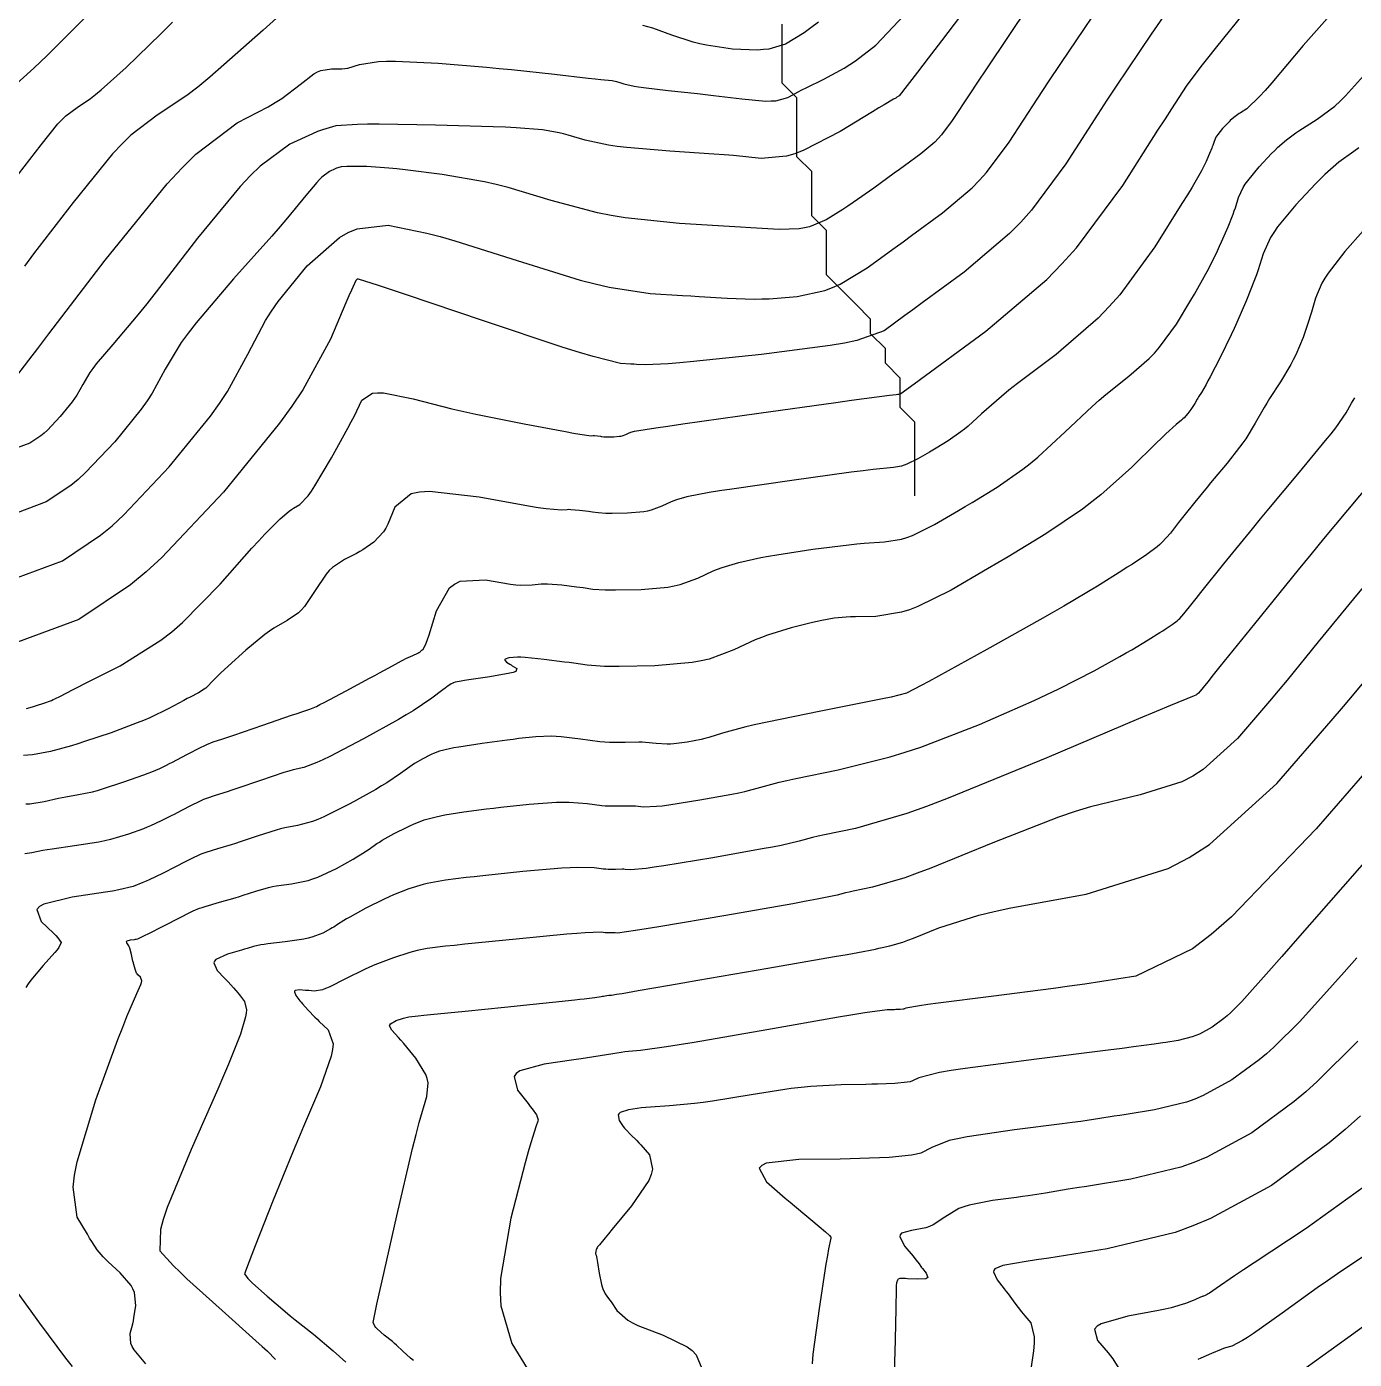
# Model space of a CAD drawing. Header units: metres. Extents: x 837117 to 838477, y 1189012 to 1191015.
# Drawn here: x 838100.7 to 838190.7, y 1189654.7 to 1189745.1 of the extents above; entities that cross this region are included whole.
import ezdxf

# ---------------------------------------------------------------- set-up
doc = ezdxf.new("R2010")
doc.units = ezdxf.units.M
doc.header["$LTSCALE"] = 0.3
doc.layers.add('COTAS 10', color=1, linetype='Continuous')
doc.layers.add('COTAS INT', color=252, linetype='Continuous')
doc.layers.add('DRENAJE', color=5, linetype='Continuous', lineweight=25)

msp = doc.modelspace()

# ---------------------------------------------------------------- linework, layer by layer
at = {"layer": 'COTAS 10'}
for points, elevation in [([(838100.022, 1189707.717), (838103.09, 1189708.855), (838105.672, 1189710.58), (838106.444, 1189711.232), (838107.24, 1189711.959), (838110.322, 1189715.214), (838113.114, 1189718.667), (838113.727, 1189719.518), (838114.271, 1189720.324), (838115.66, 1189722.857), (838116.847, 1189725.137), (838117.264, 1189725.783), (838117.718, 1189726.436), (838119.679, 1189728.848), (838121.866, 1189730.767), (838122.465, 1189731.108), (838123.059, 1189731.368), (838125.18, 1189731.62), (838127.798, 1189731.077), (838128.707, 1189730.835), (838129.696, 1189730.553), (838133.93, 1189729.205), (838138.202, 1189727.887), (838139.215, 1189727.623), (838140.154, 1189727.404), (838142.931, 1189726.981), (838145.131, 1189726.85), (838145.706, 1189726.815), (838146.267, 1189726.78), (838148.17, 1189726.659), (838149.996, 1189726.604), (838150.508, 1189726.611), (838151.022, 1189726.627), (838152.903, 1189726.766), (838154.788, 1189727.186), (838155.305, 1189727.381), (838155.82, 1189727.609), (838157.663, 1189728.714), (838159.559, 1189730.092), (838160.107, 1189730.492), (838160.665, 1189730.9), (838162.764, 1189732.44), (838164.773, 1189734.144), (838165.275, 1189734.655), (838165.752, 1189735.184), (838167.279, 1189737.236), (838169.223, 1189740.222), (838169.963, 1189741.339), (838170.792, 1189742.582), (838174.515, 1189748.121)], 1870), ([(838100.095, 1189735.08), (838101.628, 1189737.065), (838102.779, 1189738.475), (838103.054, 1189738.77), (838103.31, 1189739.025), (838104.075, 1189739.603), (838104.976, 1189740.206), (838105.316, 1189740.477), (838105.697, 1189740.792), (838107.403, 1189742.304), (838109.763, 1189744.579), (838110.555, 1189745.375)], 1860), ([(838191.004, 1189736.85), (838190.657, 1189736.618), (838189.648, 1189735.888), (838188.7, 1189735.05), (838188.394, 1189734.75), (838188.067, 1189734.42), (838186.728, 1189732.986), (838185.496, 1189731.488), (838185.238, 1189731.118), (838185.015, 1189730.767), (838184.509, 1189729.663), (838184.17, 1189728.586), (838184.053, 1189728.252), (838183.926, 1189727.903), (838183.383, 1189726.516), (838182.737, 1189725.016), (838182.546, 1189724.595), (838182.349, 1189724.173), (838181.592, 1189722.631), (838180.914, 1189721.32), (838180.768, 1189721.044), (838180.639, 1189720.805), (838180.322, 1189720.257), (838180.131, 1189719.96), (838180.081, 1189719.88), (838180.033, 1189719.801), (838179.873, 1189719.524), (838179.71, 1189719.252), (838179.66, 1189719.177), (838179.608, 1189719.101), (838179.405, 1189718.828), (838179.153, 1189718.547), (838179.07, 1189718.467), (838178.983, 1189718.386), (838178.621, 1189718.084), (838177.917, 1189717.456), (838177.613, 1189717.169), (838177.262, 1189716.832), (838175.604, 1189715.21), (838173.516, 1189713.334), (838172.894, 1189712.838), (838172.252, 1189712.352), (838169.779, 1189710.683), (838167.215, 1189709.122), (838166.517, 1189708.705), (838165.824, 1189708.294), (838163.363, 1189706.865), (838161.101, 1189705.748), (838160.534, 1189705.534), (838159.993, 1189705.361), (838158.25, 1189705.082), (838156.857, 1189705.057), (838156.535, 1189705.045), (838156.242, 1189705.03), (838155.414, 1189704.955), (838154.574, 1189704.799), (838154.272, 1189704.732), (838153.941, 1189704.655), (838152.497, 1189704.293), (838150.906, 1189703.804), (838150.483, 1189703.647), (838150.066, 1189703.48), (838148.624, 1189702.8), (838146.951, 1189702.185), (838146.389, 1189702.06), (838145.785, 1189701.954), (838143.247, 1189701.733), (838140.831, 1189701.68), (838140.305, 1189701.681), (838139.839, 1189701.688), (838138.672, 1189701.767), (838137.758, 1189701.901), (838137.453, 1189701.942), (838137.125, 1189701.985), (838135.75, 1189702.156), (838134.456, 1189702.286), (838134.179, 1189702.303), (838133.937, 1189702.313), (838133.356, 1189702.279), (838133.116, 1189702.181), (838133.09, 1189702.15), (838133.08, 1189702.117), (838133.188, 1189701.984), (838133.432, 1189701.83), (838133.507, 1189701.784), (838133.586, 1189701.736), (838133.9, 1189701.551), (838133.826, 1189701.345), (838133.66, 1189701.285), (838133.43, 1189701.222), (838132.076, 1189700.981), (838130.638, 1189700.773), (838130.356, 1189700.73), (838130.124, 1189700.695), (838129.706, 1189700.621), (838129.609, 1189700.583), (838129.581, 1189700.571), (838129.551, 1189700.557), (838129.434, 1189700.498), (838129.16, 1189700.309), (838129.03, 1189700.213), (838128.878, 1189700.098), (838128.133, 1189699.527), (838126.876, 1189698.681), (838126.401, 1189698.393), (838125.87, 1189698.083), (838123.494, 1189696.767), (838121.209, 1189695.577), (838120.736, 1189695.347), (838120.333, 1189695.159), (838119.451, 1189694.835), (838118.74, 1189694.672), (838118.444, 1189694.586), (838118.105, 1189694.481), (838116.521, 1189693.955), (838114.915, 1189693.408), (838114.561, 1189693.291), (838114.248, 1189693.188), (838113.446, 1189692.939), (838112.842, 1189692.73), (838112.654, 1189692.652), (838112.457, 1189692.565), (838111.668, 1189692.179), (838110.862, 1189691.76), (838110.654, 1189691.653), (838110.452, 1189691.549), (838109.777, 1189691.204), (838109.054, 1189690.872), (838108.821, 1189690.775), (838108.575, 1189690.677), (838107.569, 1189690.306), (838106.34, 1189689.95), (838105.952, 1189689.862), (838105.544, 1189689.778), (838103.901, 1189689.51), (838102.376, 1189689.293), (838102.042, 1189689.241), (838101.747, 1189689.192), (838101.003, 1189689.045), (838100.521, 1189688.968)], 1880), ([(838126.879, 1189654.615), (838126.688, 1189654.77), (838126.164, 1189655.241), (838125.733, 1189655.654), (838125.599, 1189655.772), (838125.459, 1189655.893), (838124.902, 1189656.342), (838124.425, 1189656.754), (838124.335, 1189656.851), (838124.263, 1189656.94), (838124.159, 1189657.201), (838124.414, 1189658.44), (838124.57, 1189659.145), (838124.762, 1189660.009), (838125.763, 1189664.436), (838126.829, 1189668.995), (838127.062, 1189669.94), (838127.268, 1189670.748), (838127.788, 1189672.522), (838127.882, 1189673.455), (838127.82, 1189673.733), (838127.719, 1189674.019), (838127.038, 1189675.121), (838126.224, 1189676.114), (838126.04, 1189676.331), (838125.874, 1189676.524), (838125.424, 1189677.01), (838125.268, 1189677.308), (838125.287, 1189677.381), (838125.333, 1189677.451), (838125.725, 1189677.669), (838126.201, 1189677.827), (838126.3, 1189677.858), (838126.384, 1189677.884), (838126.571, 1189677.932), (838127.213, 1189677.999), (838127.584, 1189678.037), (838128.04, 1189678.083), (838130.385, 1189678.317), (838133.056, 1189678.585), (838133.717, 1189678.652), (838134.344, 1189678.716), (838136.324, 1189678.92), (838137.833, 1189679.082), (838138.163, 1189679.118), (838138.454, 1189679.151), (838139.19, 1189679.241), (838139.61, 1189679.3), (838139.703, 1189679.313), (838139.785, 1189679.326), (838139.996, 1189679.359), (838140.133, 1189679.381), (838140.168, 1189679.385), (838140.202, 1189679.389), (838140.315, 1189679.398), (838140.655, 1189679.448), (838140.832, 1189679.478), (838141.046, 1189679.514), (838142.118, 1189679.702), (838144.263, 1189680.078), (838145.153, 1189680.232), (838146.171, 1189680.408), (838150.919, 1189681.225), (838155.437, 1189682.005), (838156.311, 1189682.158), (838157.021, 1189682.284), (838158.223, 1189682.51), (838158.455, 1189682.571), (838158.553, 1189682.594), (838158.667, 1189682.619), (838159.198, 1189682.727), (838160.088, 1189682.99), (838160.427, 1189683.112), (838160.806, 1189683.255), (838162.509, 1189683.951), (838165.238, 1189684.812), (838166.264, 1189685.058), (838167.407, 1189685.309), (838172.509, 1189686.246), (838178.062, 1189687.979), (838179.489, 1189688.732), (838180.867, 1189689.604), (838185.446, 1189693.737), (838189.136, 1189698.005), (838189.955, 1189698.962), (838190.685, 1189699.822), (838192.589, 1189702.113)], 1890), ([(838191.122, 1189671.206), (838190.066, 1189670.272), (838189.001, 1189669.379), (838185.081, 1189666.491), (838180.952, 1189664.237), (838179.756, 1189663.742), (838178.537, 1189663.304), (838173.944, 1189662.191), (838169.973, 1189661.563), (838169.146, 1189661.431), (838168.437, 1189661.318), (838166.861, 1189661.06), (838166.311, 1189660.827), (838166.248, 1189660.729), (838166.225, 1189660.617), (838166.465, 1189660.091), (838166.951, 1189659.47), (838167.083, 1189659.299), (838167.213, 1189659.127), (838167.674, 1189658.507), (838168.117, 1189657.924), (838168.236, 1189657.776), (838168.354, 1189657.633), (838168.767, 1189657.164), (838168.982, 1189656.229), (838168.975, 1189655.792), (838168.939, 1189655.278), (838168.57, 1189652.782)], 1900)]:
    msp.add_lwpolyline(points, dxfattribs=dict(at, elevation=elevation))
at = {"layer": 'COTAS INT'}
for points, elevation in [([(838167.363, 1189750.273), (838162.698, 1189744.123), (838161.795, 1189742.939), (838161.062, 1189741.98), (838159.818, 1189740.393), (838159.676, 1189740.284), (838159.636, 1189740.258), (838159.597, 1189740.233), (838159.455, 1189740.156), (838158.813, 1189739.78), (838158.458, 1189739.567), (838158.026, 1189739.307), (838155.827, 1189737.971), (838153.361, 1189736.688), (838152.762, 1189736.461), (838152.198, 1189736.289), (838150.463, 1189736.128), (838148.601, 1189736.327), (838147.958, 1189736.382), (838147.259, 1189736.437), (838144.273, 1189736.635), (838141.356, 1189736.869), (838140.7, 1189736.947), (838140.111, 1189737.031), (838138.528, 1189737.383), (838137.385, 1189737.726), (838137.072, 1189737.804), (838136.76, 1189737.875), (838135.646, 1189738.071), (838133.86, 1189738.213), (838133.125, 1189738.249), (838132.285, 1189738.284), (838128.382, 1189738.399), (838124.557, 1189738.458), (838123.766, 1189738.457), (838123.091, 1189738.449), (838121.622, 1189738.359), (838120.711, 1189738.082), (838120.388, 1189737.957), (838120.034, 1189737.811), (838118.498, 1189737.107), (838116.483, 1189735.617), (838115.827, 1189734.976), (838115.128, 1189734.235), (838112.249, 1189730.73), (838109.447, 1189727.099), (838108.798, 1189726.278), (838108.202, 1189725.537), (838106.506, 1189723.526), (838105.376, 1189722.204), (838105.138, 1189721.897), (838104.931, 1189721.616), (838104.454, 1189720.813), (838104.059, 1189720.092), (838103.905, 1189719.863), (838103.73, 1189719.621), (838102.936, 1189718.639), (838102.059, 1189717.713), (838101.833, 1189717.506), (838101.613, 1189717.321), (838100.879, 1189716.83), (838100.006, 1189716.506)], 1866), ([(838108.645, 1189749.757), (838103.127, 1189744.199), (838102.042, 1189743.126), (838101.149, 1189742.255), (838099.524, 1189740.791)], 1858), ([(838179.203, 1189747.88), (838176.91, 1189744.574), (838174.553, 1189741.045), (838173.923, 1189740.086), (838173.302, 1189739.135), (838171.14, 1189735.77), (838168.804, 1189732.629), (838168.073, 1189731.819), (838167.305, 1189731.037), (838164.23, 1189728.429), (838161.383, 1189726.337), (838160.759, 1189725.88), (838160.207, 1189725.475), (838158.806, 1189724.453), (838156.961, 1189723.793), (838156.128, 1189723.616), (838155.155, 1189723.442), (838150.481, 1189722.835), (838145.877, 1189722.368), (838144.949, 1189722.282), (838144.171, 1189722.215), (838142.612, 1189722.129), (838142.004, 1189722.168), (838141.824, 1189722.179), (838141.64, 1189722.19), (838140.937, 1189722.232), (838139.064, 1189722.701), (838138.142, 1189722.981), (838137.045, 1189723.326), (838131.63, 1189725.117), (838126.345, 1189726.9), (838125.331, 1189727.242), (838124.511, 1189727.517), (838123.17, 1189727.958), (838123.099, 1189727.95), (838123.079, 1189727.941), (838123.058, 1189727.929), (838122.984, 1189727.864), (838122.675, 1189727.203), (838122.506, 1189726.815), (838122.302, 1189726.339), (838121.263, 1189723.879), (838119.377, 1189720.44), (838118.638, 1189719.345), (838117.806, 1189718.189), (838114.015, 1189713.502), (838109.83, 1189709.082), (838108.749, 1189708.094), (838107.701, 1189707.209), (838104.196, 1189704.867), (838100.03, 1189703.322)], 1872), ([(838120.037, 1189747.877), (838116.685, 1189744.836), (838113.076, 1189741.648), (838112.258, 1189740.978), (838111.519, 1189740.399), (838109.508, 1189739.074), (838107.722, 1189737.725), (838107.126, 1189737.131), (838106.484, 1189736.441), (838103.799, 1189733.152), (838101.129, 1189729.657), (838100.498, 1189728.837)], 1862), ([(838168.651, 1189746.531), (838165.747, 1189742.219), (838165.137, 1189741.308), (838164.612, 1189740.521), (838163.417, 1189738.702), (838162.701, 1189737.739), (838162.476, 1189737.491), (838162.241, 1189737.25), (838161.298, 1189736.45), (838160.191, 1189735.64), (838159.852, 1189735.393), (838159.5, 1189735.136), (838158.11, 1189734.127), (838156.713, 1189733.146), (838156.356, 1189732.906), (838156.011, 1189732.68), (838154.871, 1189731.981), (838153.739, 1189731.509), (838153.4, 1189731.427), (838153.048, 1189731.366), (838151.685, 1189731.322), (838149.773, 1189731.441), (838149.077, 1189731.483), (838148.307, 1189731.53), (838144.924, 1189731.73), (838141.245, 1189732.108), (838140.288, 1189732.266), (838139.359, 1189732.447), (838136.229, 1189733.294), (838133.3, 1189734.172), (838132.497, 1189734.373), (838131.698, 1189734.555), (838128.843, 1189735.058), (838126.336, 1189735.371), (838125.756, 1189735.433), (838125.226, 1189735.485), (838123.726, 1189735.582), (838122.745, 1189735.597), (838122.542, 1189735.597), (838122.369, 1189735.595), (838121.992, 1189735.572), (838121.759, 1189735.501), (838121.676, 1189735.469), (838121.585, 1189735.431), (838121.191, 1189735.251), (838120.674, 1189734.868), (838120.506, 1189734.704), (838120.327, 1189734.514), (838119.588, 1189733.615), (838118.344, 1189732.1), (838117.846, 1189731.522), (838117.282, 1189730.874), (838114.69, 1189727.962), (838112.139, 1189724.977), (838111.6, 1189724.284), (838111.134, 1189723.649), (838110.057, 1189721.835), (838109.165, 1189720.208), (838108.816, 1189719.69), (838108.422, 1189719.144), (838106.629, 1189716.927), (838104.65, 1189714.836), (838104.138, 1189714.369), (838103.643, 1189713.95), (838101.985, 1189712.842), (838100.014, 1189712.112)], 1868), ([(838189.941, 1189746.859), (838187.22, 1189743.804), (838185.098, 1189741.263), (838184.653, 1189740.754), (838184.27, 1189740.329), (838183.399, 1189739.498), (838182.981, 1189739.239), (838182.883, 1189739.175), (838182.792, 1189739.114), (838182.528, 1189738.923), (838182.279, 1189738.703), (838182.199, 1189738.624), (838182.114, 1189738.538), (838181.763, 1189738.163), (838181.44, 1189737.77), (838181.372, 1189737.673), (838181.314, 1189737.581), (838181.181, 1189737.292), (838181.093, 1189737.01), (838181.062, 1189736.922), (838181.029, 1189736.831), (838180.886, 1189736.467), (838180.706, 1189736.051), (838180.648, 1189735.927), (838180.587, 1189735.798), (838180.341, 1189735.301), (838179.691, 1189734.192), (838179.376, 1189733.679), (838179.002, 1189733.076), (838177.163, 1189730.153), (838174.784, 1189726.897), (838174.07, 1189726.085), (838173.332, 1189725.311), (838170.467, 1189722.837), (838167.855, 1189720.87), (838167.276, 1189720.416), (838166.761, 1189720), (838165.421, 1189718.825), (838164.508, 1189717.984), (838164.261, 1189717.779), (838164.018, 1189717.585), (838163.16, 1189716.989), (838162.332, 1189716.484), (838162.106, 1189716.35), (838161.882, 1189716.217), (838161.087, 1189715.755), (838160.356, 1189715.394), (838160.173, 1189715.325), (838159.998, 1189715.269), (838159.434, 1189715.179), (838158.07, 1189715.043), (838157.389, 1189714.958), (838156.578, 1189714.853), (838152.554, 1189714.302), (838148.491, 1189713.716), (838147.654, 1189713.588), (838146.943, 1189713.475), (838145.417, 1189713.192), (838144.727, 1189712.98), (838144.543, 1189712.912), (838144.363, 1189712.84), (838143.738, 1189712.545), (838143.013, 1189712.279), (838142.769, 1189712.224), (838142.507, 1189712.178), (838141.407, 1189712.082), (838140.36, 1189712.06), (838140.132, 1189712.06), (838139.93, 1189712.063), (838139.425, 1189712.097), (838139.028, 1189712.155), (838138.896, 1189712.173), (838138.754, 1189712.192), (838138.158, 1189712.266), (838137.569, 1189712.315), (838137.431, 1189712.318), (838137.304, 1189712.317), (838136.936, 1189712.274), (838135.898, 1189712.367), (838135.348, 1189712.452), (838134.685, 1189712.563), (838131.344, 1189713.175), (838127.982, 1189713.544), (838127.307, 1189713.501), (838126.742, 1189713.396), (838125.622, 1189712.493), (838125.16, 1189711.33), (838125.011, 1189711.061), (838124.851, 1189710.814), (838124.195, 1189710.114), (838123.453, 1189709.599), (838123.239, 1189709.469), (838123.022, 1189709.345), (838122.21, 1189708.942), (838121.397, 1189708.398), (838121.18, 1189708.184), (838120.967, 1189707.943), (838120.227, 1189706.845), (838119.498, 1189705.755), (838119.292, 1189705.518), (838119.084, 1189705.31), (838118.317, 1189704.794), (838117.414, 1189704.284), (838117.121, 1189704.08), (838116.808, 1189703.849), (838115.52, 1189702.784), (838114.315, 1189701.705), (838114.055, 1189701.464), (838113.827, 1189701.248), (838113.266, 1189700.676), (838112.904, 1189700.308), (838112.8, 1189700.22), (838112.695, 1189700.138), (838112.303, 1189699.894), (838111.753, 1189699.608), (838111.547, 1189699.5), (838111.32, 1189699.379), (838110.306, 1189698.839), (838108.998, 1189698.208), (838108.583, 1189698.03), (838108.147, 1189697.85), (838106.383, 1189697.19), (838104.588, 1189696.587), (838104.133, 1189696.444), (838103.695, 1189696.31), (838102.261, 1189695.913), (838101.04, 1189695.687), (838100.737, 1189695.662), (838100.448, 1189695.653)], 1876), ([(838100.646, 1189698.832), (838101.056, 1189698.946), (838101.181, 1189698.984), (838101.311, 1189699.025), (838101.824, 1189699.197), (838102.328, 1189699.386), (838102.452, 1189699.437), (838102.571, 1189699.488), (838102.945, 1189699.668), (838103.766, 1189700.094), (838104.167, 1189700.299), (838104.643, 1189700.542), (838106.986, 1189701.737), (838109.753, 1189703.462), (838110.495, 1189704.039), (838111.228, 1189704.659), (838113.788, 1189707.26), (838115.927, 1189709.695), (838116.394, 1189710.211), (838116.806, 1189710.658), (838117.841, 1189711.704), (838118.462, 1189712.217), (838118.612, 1189712.329), (838118.754, 1189712.427), (838119.189, 1189712.673), (838119.745, 1189713.254), (838119.963, 1189713.564), (838120.209, 1189713.938), (838121.328, 1189715.829), (838122.434, 1189717.836), (838122.672, 1189718.284), (838122.88, 1189718.684), (838123.383, 1189719.74), (838124.106, 1189720.212), (838124.453, 1189720.244), (838124.863, 1189720.233), (838126.872, 1189719.838), (838129.497, 1189719.167), (838130.297, 1189718.982), (838131.127, 1189718.797), (838134.386, 1189718.134), (838137.191, 1189717.608), (838137.735, 1189717.51), (838138.178, 1189717.433), (838138.939, 1189717.324), (838139.066, 1189717.339), (838139.11, 1189717.339), (838139.158, 1189717.338), (838139.362, 1189717.321), (838139.568, 1189717.295), (838139.618, 1189717.289), (838139.663, 1189717.283), (838139.801, 1189717.262), (838139.976, 1189717.251), (838140.046, 1189717.25), (838140.125, 1189717.249), (838140.487, 1189717.257), (838140.869, 1189717.291), (838140.959, 1189717.306), (838141.044, 1189717.325), (838141.295, 1189717.418), (838141.511, 1189717.52), (838141.574, 1189717.545), (838141.637, 1189717.568), (838141.876, 1189717.642), (838143.32, 1189717.868), (838144.142, 1189717.988), (838145.149, 1189718.133), (838150.313, 1189718.862), (838155.54, 1189719.591), (838156.587, 1189719.735), (838157.46, 1189719.854), (838159.166, 1189720.077), (838159.634, 1189720.132), (838159.727, 1189720.145), (838159.804, 1189720.156), (838159.949, 1189720.192), (838160.854, 1189720.858), (838165.696, 1189724.418), (838169.838, 1189727.93), (838170.871, 1189728.984), (838171.855, 1189730.073), (838175.002, 1189734.304), (838177.381, 1189738.049), (838177.882, 1189738.833), (838178.315, 1189739.507), (838179.305, 1189741.028), (838180.317, 1189742.379), (838180.762, 1189742.945), (838181.279, 1189743.595), (838183.743, 1189746.639)], 1874), ([(838099.692, 1189721.001), (838100.801, 1189722.448), (838101.416, 1189723.254), (838102.163, 1189724.235), (838105.97, 1189729.239), (838110.19, 1189734.407), (838111.197, 1189735.492), (838112.135, 1189736.425), (838114.942, 1189738.545), (838117.026, 1189739.639), (838117.509, 1189739.926), (838117.951, 1189740.206), (838119.206, 1189741.158), (838120.134, 1189741.871), (838120.369, 1189742), (838120.595, 1189742.099), (838121.335, 1189742.209), (838122.037, 1189742.204), (838122.239, 1189742.231), (838122.445, 1189742.27), (838123.217, 1189742.512), (838124.52, 1189742.72), (838125.061, 1189742.738), (838125.68, 1189742.737), (838128.563, 1189742.591), (838131.836, 1189742.32), (838132.7, 1189742.241), (838133.546, 1189742.16), (838136.447, 1189741.853), (838138.739, 1189741.591), (838139.2, 1189741.539), (838139.586, 1189741.495), (838140.354, 1189741.412), (838140.647, 1189741.361), (838140.734, 1189741.339), (838140.823, 1189741.313), (838141.166, 1189741.191), (838141.845, 1189741.034), (838142.146, 1189740.987), (838142.497, 1189740.938), (838144.173, 1189740.75), (838146.151, 1189740.54), (838146.693, 1189740.478), (838147.232, 1189740.415), (838149.155, 1189740.171), (838150.793, 1189740.031), (838151.152, 1189740.033), (838151.47, 1189740.052), (838152.277, 1189740.266), (838152.98, 1189740.657), (838153.233, 1189740.788), (838153.51, 1189740.928), (838154.72, 1189741.513), (838156.094, 1189742.259), (838156.475, 1189742.501), (838156.856, 1189742.758), (838158.236, 1189743.812), (838160.201, 1189745.868)], 1864), ([(838154.364, 1189745.386), (838153.847, 1189744.996), (838153.381, 1189744.658), (838152.118, 1189743.876), (838151, 1189743.559), (838150.626, 1189743.515), (838150.222, 1189743.489), (838148.53, 1189743.554), (838146.756, 1189743.812), (838146.3, 1189743.909), (838145.861, 1189744.017), (838144.405, 1189744.498), (838143.111, 1189744.962), (838142.774, 1189745.059), (838142.446, 1189745.143)], 1862), ([(838100.607, 1189692.362), (838100.87, 1189692.371), (838101.848, 1189692.527), (838102.809, 1189692.752), (838103.063, 1189692.804), (838103.311, 1189692.852), (838104.161, 1189692.99), (838105.13, 1189693.188), (838105.454, 1189693.274), (838105.801, 1189693.374), (838107.255, 1189693.849), (838108.608, 1189694.331), (838108.891, 1189694.436), (838109.135, 1189694.529), (838109.688, 1189694.759), (838110.149, 1189694.997), (838110.336, 1189695.093), (838110.548, 1189695.203), (838111.525, 1189695.713), (838112.493, 1189696.206), (838112.699, 1189696.307), (838112.878, 1189696.391), (838113.301, 1189696.564), (838113.969, 1189696.781), (838114.303, 1189696.894), (838114.702, 1189697.03), (838116.678, 1189697.708), (838118.627, 1189698.375), (838119.007, 1189698.503), (838119.319, 1189698.607), (838119.87, 1189698.778), (838120.307, 1189698.977), (838120.546, 1189699.098), (838120.837, 1189699.249), (838122.314, 1189700.032), (838123.898, 1189700.885), (838124.257, 1189701.079), (838124.58, 1189701.254), (838125.457, 1189701.736), (838126.065, 1189702.062), (838126.219, 1189702.14), (838126.366, 1189702.213), (838126.844, 1189702.431), (838127.194, 1189702.587), (838127.261, 1189702.621), (838127.315, 1189702.651), (838127.398, 1189702.726), (838127.418, 1189702.773), (838127.432, 1189702.785), (838127.448, 1189702.798), (838127.537, 1189702.84), (838127.746, 1189703.268), (838127.839, 1189703.523), (838127.946, 1189703.837), (838128.46, 1189705.464), (838129.34, 1189707.01), (838129.679, 1189707.272), (838130.059, 1189707.463), (838131.774, 1189707.553), (838133.465, 1189707.272), (838133.83, 1189707.229), (838134.15, 1189707.201), (838134.933, 1189707.224), (838135.542, 1189707.295), (838135.752, 1189707.298), (838135.98, 1189707.293), (838136.954, 1189707.211), (838137.939, 1189707.088), (838138.174, 1189707.058), (838138.393, 1189707.028), (838139.048, 1189706.932), (838139.885, 1189706.875), (838140.218, 1189706.87), (838140.596, 1189706.87), (838142.327, 1189706.908), (838144.146, 1189707.066), (838144.579, 1189707.142), (838144.982, 1189707.232), (838146.181, 1189707.673), (838147.215, 1189708.16), (838147.513, 1189708.279), (838147.817, 1189708.392), (838148.957, 1189708.743), (838150.442, 1189709.065), (838150.963, 1189709.16), (838151.532, 1189709.257), (838153.984, 1189709.629), (838156.41, 1189709.941), (838156.962, 1189710.001), (838157.463, 1189710.05), (838158.842, 1189710.131), (838159.995, 1189710.315), (838160.353, 1189710.429), (838160.729, 1189710.571), (838162.225, 1189711.31), (838163.853, 1189712.256), (838164.312, 1189712.527), (838164.774, 1189712.803), (838166.47, 1189713.836), (838168.225, 1189715.057), (838168.723, 1189715.452), (838169.228, 1189715.872), (838171.097, 1189717.595), (838172.915, 1189719.32), (838173.387, 1189719.741), (838173.847, 1189720.139), (838175.394, 1189721.371), (838176.778, 1189722.566), (838177.135, 1189722.94), (838177.48, 1189723.333), (838178.629, 1189724.906), (838179.619, 1189726.516), (838179.863, 1189726.932), (838180.094, 1189727.335), (838180.822, 1189728.682), (838181.415, 1189729.881), (838181.561, 1189730.19), (838181.699, 1189730.49), (838182.134, 1189731.492), (838182.477, 1189732.367), (838182.557, 1189732.587), (838182.631, 1189732.798), (838182.845, 1189733.477), (838183.164, 1189734.174), (838183.305, 1189734.395), (838183.468, 1189734.629), (838184.245, 1189735.574), (838185.09, 1189736.479), (838185.296, 1189736.687), (838185.49, 1189736.876), (838186.088, 1189737.405), (838186.725, 1189737.866), (838186.943, 1189738.012), (838187.18, 1189738.167), (838188.187, 1189738.791), (838189.383, 1189739.69), (838189.738, 1189740.017), (838190.104, 1189740.379), (838191.514, 1189741.968)], 1878), ([(838191.294, 1189731.227), (838190.057, 1189729.82), (838188.934, 1189728.366), (838188.701, 1189728.013), (838188.501, 1189727.681), (838188.058, 1189726.664), (838187.793, 1189725.722), (838187.705, 1189725.439), (838187.611, 1189725.145), (838187.22, 1189724.004), (838186.723, 1189722.807), (838186.561, 1189722.479), (838186.39, 1189722.152), (838185.686, 1189720.983), (838184.954, 1189719.847), (838184.765, 1189719.541), (838184.582, 1189719.239), (838183.969, 1189718.177), (838183.329, 1189717.132), (838183.128, 1189716.84), (838182.918, 1189716.548), (838182.077, 1189715.481), (838181.19, 1189714.421), (838180.952, 1189714.132), (838180.716, 1189713.846), (838179.891, 1189712.829), (838179.146, 1189711.898), (838178.96, 1189711.665), (838178.784, 1189711.444), (838178.223, 1189710.734), (838177.671, 1189710.121), (838177.501, 1189709.96), (838177.323, 1189709.803), (838176.616, 1189709.267), (838175.644, 1189708.629), (838175.298, 1189708.408), (838174.919, 1189708.167), (838173.274, 1189707.136), (838170.991, 1189705.771), (838170.21, 1189705.319), (838169.364, 1189704.837), (838165.77, 1189702.828), (838162.492, 1189701.026), (838161.845, 1189700.673), (838161.311, 1189700.383), (838160.322, 1189699.863), (838159.278, 1189699.612), (838158.709, 1189699.492), (838158.019, 1189699.349), (838154.516, 1189698.65), (838150.88, 1189697.91), (838150.107, 1189697.741), (838149.434, 1189697.587), (838147.848, 1189697.164), (838146.915, 1189696.873), (838146.655, 1189696.803), (838146.393, 1189696.738), (838145.442, 1189696.543), (838144.539, 1189696.43), (838144.309, 1189696.417), (838144.087, 1189696.412), (838143.356, 1189696.459), (838142.622, 1189696.529), (838142.398, 1189696.539), (838142.165, 1189696.543), (838141.247, 1189696.524), (838140.188, 1189696.53), (838139.865, 1189696.551), (838139.53, 1189696.579), (838138.213, 1189696.752), (838136.897, 1189696.915), (838136.562, 1189696.938), (838136.239, 1189696.951), (838135.18, 1189696.917), (838134.027, 1189696.787), (838133.646, 1189696.739), (838133.238, 1189696.686), (838131.54, 1189696.452), (838129.958, 1189696.212), (838129.624, 1189696.155), (838129.334, 1189696.102), (838128.661, 1189695.946), (838128.253, 1189695.788), (838128.131, 1189695.734), (838128.004, 1189695.675), (838127.512, 1189695.426), (838126.964, 1189695.101), (838126.803, 1189694.995), (838126.637, 1189694.882), (838126.004, 1189694.415), (838125.076, 1189693.791), (838124.725, 1189693.578), (838124.333, 1189693.349), (838122.579, 1189692.377), (838120.806, 1189691.49), (838120.403, 1189691.314), (838120.037, 1189691.168), (838119.032, 1189690.891), (838118.162, 1189690.737), (838117.881, 1189690.668), (838117.583, 1189690.587), (838116.364, 1189690.202), (838115.128, 1189689.787), (838114.82, 1189689.687), (838114.526, 1189689.594), (838113.59, 1189689.315), (838112.807, 1189689.069), (838112.609, 1189688.997), (838112.421, 1189688.924), (838111.811, 1189688.646), (838111.177, 1189688.317), (838110.972, 1189688.212), (838110.755, 1189688.101), (838109.866, 1189687.65), (838108.972, 1189687.215), (838108.751, 1189687.114), (838108.542, 1189687.022), (838107.883, 1189686.762), (838106.895, 1189686.528), (838106.477, 1189686.452), (838105.997, 1189686.372), (838103.746, 1189686.044), (838101.808, 1189685.572), (838101.525, 1189685.401), (838101.353, 1189685.212), (838101.647, 1189684.385), (838102.469, 1189683.594), (838102.63, 1189683.429), (838102.761, 1189683.286), (838102.991, 1189682.965), (838102.829, 1189682.621), (838102.712, 1189682.464), (838102.565, 1189682.281), (838101.777, 1189681.396), (838100.935, 1189680.408), (838100.753, 1189680.159), (838100.594, 1189679.921)], 1882), ([(838108.73, 1189654.399), (838107.947, 1189655.334), (838107.814, 1189655.563), (838107.718, 1189655.778), (838107.672, 1189656.448), (838107.849, 1189657.094), (838107.892, 1189657.294), (838107.933, 1189657.504), (838108.06, 1189658.34), (838107.965, 1189659.226), (838107.866, 1189659.467), (838107.735, 1189659.706), (838106.999, 1189660.555), (838106.187, 1189661.304), (838106.008, 1189661.481), (838105.849, 1189661.644), (838105.44, 1189662.119), (838105.063, 1189662.694), (838104.923, 1189662.919), (838104.769, 1189663.172), (838104.084, 1189664.327), (838103.801, 1189666.364), (838103.899, 1189667.174), (838104.074, 1189668.091), (838105.343, 1189672.291), (838106.845, 1189676.375), (838107.167, 1189677.218), (838107.447, 1189677.936), (838108.12, 1189679.493), (838108.405, 1189680.117), (838108.441, 1189680.248), (838108.459, 1189680.36), (838108.37, 1189680.613), (838108.186, 1189680.777), (838108.144, 1189680.833), (838108.107, 1189680.893), (838108.004, 1189681.149), (838107.919, 1189681.476), (838107.893, 1189681.582), (838107.866, 1189681.694), (838107.758, 1189682.153), (838107.641, 1189682.578), (838107.608, 1189682.668), (838107.575, 1189682.747), (838107.456, 1189682.936), (838107.421, 1189683.034), (838107.441, 1189683.056), (838107.475, 1189683.077), (838107.706, 1189683.133), (838107.973, 1189683.172), (838108.03, 1189683.182), (838108.08, 1189683.191), (838108.198, 1189683.218), (838108.509, 1189683.367), (838108.681, 1189683.453), (838108.891, 1189683.557), (838109.956, 1189684.095), (838111.058, 1189684.653), (838111.29, 1189684.771), (838111.491, 1189684.874), (838111.955, 1189685.112), (838112.385, 1189685.283), (838112.565, 1189685.343), (838112.771, 1189685.408), (838113.735, 1189685.691), (838114.805, 1189686.001), (838115.078, 1189686.084), (838115.341, 1189686.165), (838116.206, 1189686.449), (838117.062, 1189686.694), (838117.318, 1189686.75), (838117.584, 1189686.802), (838118.613, 1189686.948), (838119.742, 1189687.178), (838120.07, 1189687.282), (838120.404, 1189687.403), (838121.665, 1189687.988), (838122.797, 1189688.615), (838123.05, 1189688.763), (838123.276, 1189688.9), (838123.875, 1189689.303), (838124.397, 1189689.666), (838124.576, 1189689.777), (838124.769, 1189689.893), (838125.589, 1189690.353), (838126.457, 1189690.793), (838126.681, 1189690.897), (838126.897, 1189690.992), (838127.616, 1189691.272), (838128.436, 1189691.494), (838128.715, 1189691.554), (838129.017, 1189691.614), (838130.298, 1189691.822), (838131.848, 1189692.026), (838132.32, 1189692.082), (838132.811, 1189692.139), (838134.74, 1189692.343), (838136.591, 1189692.474), (838137.033, 1189692.485), (838137.445, 1189692.484), (838138.679, 1189692.39), (838139.652, 1189692.262), (838139.9, 1189692.241), (838140.139, 1189692.225), (838140.922, 1189692.221), (838141.601, 1189692.235), (838141.773, 1189692.232), (838141.939, 1189692.225), (838142.482, 1189692.173), (838143.374, 1189692.198), (838143.76, 1189692.24), (838144.205, 1189692.297), (838146.316, 1189692.628), (838148.471, 1189693.023), (838148.945, 1189693.121), (838149.366, 1189693.213), (838150.442, 1189693.5), (838151.69, 1189693.833), (838152.218, 1189693.954), (838152.827, 1189694.087), (838155.686, 1189694.669), (838159.212, 1189695.546), (838160.24, 1189695.865), (838161.29, 1189696.216), (838165.272, 1189697.758), (838168.977, 1189699.382), (838169.853, 1189699.785), (838170.663, 1189700.168), (838173.049, 1189701.382), (838174.804, 1189702.363), (838175.218, 1189702.599), (838175.599, 1189702.819), (838176.714, 1189703.486), (838177.518, 1189703.99), (838177.703, 1189704.107), (838177.872, 1189704.215), (838178.347, 1189704.527), (838178.692, 1189704.789), (838178.779, 1189704.866), (838178.862, 1189704.944), (838179.132, 1189705.244), (838179.698, 1189705.954), (838179.968, 1189706.292), (838180.288, 1189706.69), (838181.853, 1189708.64), (838183.785, 1189711.021), (838184.337, 1189711.692), (838184.895, 1189712.368), (838186.972, 1189714.85), (838188.748, 1189716.999), (838189.118, 1189717.464), (838189.434, 1189717.872), (838190.135, 1189718.878), (838190.512, 1189719.532), (838190.625, 1189719.718), (838190.741, 1189719.906)], 1884), ([(838191.867, 1189714.22), (838188.617, 1189710.335), (838187.748, 1189709.285), (838186.894, 1189708.245), (838183.921, 1189704.584), (838181.584, 1189701.676), (838181.13, 1189701.111), (838180.76, 1189700.652), (838180.12, 1189699.862), (838180.019, 1189699.771), (838179.989, 1189699.752), (838179.957, 1189699.735), (838179.835, 1189699.697), (838178.223, 1189699.039), (838177.253, 1189698.631), (838176.055, 1189698.126), (838169.835, 1189695.488), (838163.159, 1189692.759), (838161.673, 1189692.197), (838160.345, 1189691.718), (838156.857, 1189690.689), (838154.773, 1189690.264), (838154.33, 1189690.167), (838153.945, 1189690.079), (838153.036, 1189689.837), (838151.816, 1189689.552), (838151.235, 1189689.438), (838150.548, 1189689.309), (838147.19, 1189688.714), (838143.871, 1189688.164), (838143.21, 1189688.063), (838142.661, 1189687.985), (838141.608, 1189687.887), (838141.256, 1189687.92), (838141.149, 1189687.925), (838141.037, 1189687.927), (838140.597, 1189687.918), (838140.09, 1189687.921), (838139.935, 1189687.931), (838139.775, 1189687.944), (838139.144, 1189688.027), (838137.993, 1189688.054), (838137.505, 1189688.032), (838136.943, 1189687.997), (838134.3, 1189687.768), (838131.595, 1189687.491), (838130.994, 1189687.426), (838130.458, 1189687.366), (838129.055, 1189687.192), (838128.076, 1189687.016), (838127.806, 1189686.954), (838127.537, 1189686.886), (838126.571, 1189686.597), (838125.54, 1189686.197), (838125.231, 1189686.06), (838124.91, 1189685.912), (838123.667, 1189685.281), (838122.574, 1189684.686), (838122.349, 1189684.559), (838122.157, 1189684.449), (838121.746, 1189684.192), (838121.476, 1189684.01), (838121.374, 1189683.948), (838121.26, 1189683.882), (838120.75, 1189683.599), (838120.001, 1189683.316), (838119.736, 1189683.25), (838119.447, 1189683.188), (838118.194, 1189683.005), (838117.005, 1189682.867), (838116.755, 1189682.832), (838116.54, 1189682.8), (838116.049, 1189682.696), (838115.616, 1189682.561), (838115.437, 1189682.509), (838115.233, 1189682.449), (838114.283, 1189682.18), (838113.494, 1189681.818), (838113.391, 1189681.701), (838113.339, 1189681.577), (838113.566, 1189681.065), (838114.074, 1189680.545), (838114.199, 1189680.415), (838114.317, 1189680.291), (838114.684, 1189679.894), (838114.995, 1189679.534), (838115.077, 1189679.434), (838115.158, 1189679.333), (838115.435, 1189678.965), (838115.554, 1189678.397), (838115.535, 1189678.171), (838115.493, 1189677.915), (838115.154, 1189676.737), (838114.345, 1189674.705), (838114.007, 1189673.909), (838113.619, 1189673.013), (838111.809, 1189668.933), (838110.185, 1189664.995), (838109.915, 1189664.188), (838109.723, 1189663.504), (838109.68, 1189662.055), (838110.612, 1189661.039), (838111.034, 1189660.628), (838111.528, 1189660.16), (838113.907, 1189658), (838116.194, 1189655.954), (838116.629, 1189655.558), (838116.979, 1189655.236), (838117.53, 1189654.69)], 1886), ([(838191.404, 1189707.201), (838190.643, 1189706.28), (838188.255, 1189703.348), (838186.135, 1189700.749), (838185.542, 1189700.037), (838184.948, 1189699.329), (838182.783, 1189696.799), (838180.443, 1189694.687), (838179.739, 1189694.242), (838179.01, 1189693.857), (838176.172, 1189692.972), (838172.815, 1189692.174), (838171.758, 1189691.845), (838170.646, 1189691.469), (838166.172, 1189689.72), (838161.982, 1189688.007), (838161.05, 1189687.654), (838160.216, 1189687.354), (838158.028, 1189686.708), (838156.72, 1189686.441), (838156.442, 1189686.381), (838156.2, 1189686.325), (838155.629, 1189686.173), (838154.267, 1189685.892), (838153.525, 1189685.756), (838152.626, 1189685.594), (838148.063, 1189684.799), (838143.537, 1189684.031), (838142.661, 1189683.886), (838141.948, 1189683.771), (838140.734, 1189683.6), (838140.574, 1189683.616), (838140.525, 1189683.618), (838140.473, 1189683.619), (838140.273, 1189683.615), (838140.041, 1189683.616), (838139.97, 1189683.62), (838139.897, 1189683.627), (838139.609, 1189683.665), (838138.541, 1189683.623), (838137.976, 1189683.579), (838137.295, 1189683.521), (838133.86, 1189683.194), (838130.379, 1189682.843), (838129.669, 1189682.769), (838129.068, 1189682.706), (838127.813, 1189682.562), (838127.135, 1189682.417), (838126.897, 1189682.353), (838126.639, 1189682.279), (838125.526, 1189681.922), (838124.265, 1189681.445), (838123.913, 1189681.294), (838123.56, 1189681.135), (838122.276, 1189680.494), (838121.165, 1189679.944), (838120.922, 1189679.843), (838120.707, 1189679.763), (838120.162, 1189679.659), (838119.788, 1189679.697), (838119.68, 1189679.706), (838119.57, 1189679.715), (838119.159, 1189679.746), (838118.864, 1189679.705), (838118.828, 1189679.669), (838118.812, 1189679.623), (838118.917, 1189679.367), (838119.185, 1189679.017), (838119.272, 1189678.911), (838119.364, 1189678.802), (838119.742, 1189678.375), (838120.204, 1189677.896), (838120.348, 1189677.754), (838120.501, 1189677.607), (838121.112, 1189677.041), (838121.431, 1189676.087), (838121.399, 1189675.695), (838121.316, 1189675.248), (838120.579, 1189673.174), (838119.427, 1189670.495), (838119.082, 1189669.668), (838118.724, 1189668.803), (838117.338, 1189665.369), (838116.156, 1189662.385), (838115.928, 1189661.804), (838115.743, 1189661.329), (838115.433, 1189660.499), (838115.649, 1189660.182), (838115.795, 1189660.03), (838115.98, 1189659.851), (838116.96, 1189658.972), (838118.188, 1189657.933), (838118.529, 1189657.653), (838118.87, 1189657.375), (838120.104, 1189656.401), (838121.453, 1189655.27), (838121.867, 1189654.894), (838122.298, 1189654.491)], 1888), ([(838193.325, 1189696.682), (838188.109, 1189690.674), (838182.371, 1189684.697), (838180.999, 1189683.511), (838179.721, 1189682.528), (838175.888, 1189680.674), (838172.423, 1189680.141), (838171.378, 1189679.992), (838170.295, 1189679.843), (838166.072, 1189679.296), (838162.467, 1189678.84), (838161.772, 1189678.748), (838161.21, 1189678.67), (838160.279, 1189678.512), (838160.176, 1189678.46), (838160.136, 1189678.449), (838160.091, 1189678.439), (838159.886, 1189678.418), (838159.608, 1189678.409), (838159.517, 1189678.407), (838159.42, 1189678.405), (838159.017, 1189678.4), (838157.496, 1189678.189), (838156.693, 1189678.058), (838155.725, 1189677.895), (838150.851, 1189677.041), (838145.915, 1189676.18), (838144.908, 1189676.013), (838144.057, 1189675.876), (838142.28, 1189675.639), (838141.465, 1189675.573), (838141.219, 1189675.544), (838140.965, 1189675.511), (838139.974, 1189675.355), (838138.69, 1189675.145), (838138.251, 1189675.079), (838137.775, 1189675.008), (838135.752, 1189674.721), (838134.1, 1189674.26), (838133.858, 1189674.08), (838133.709, 1189673.876), (838133.948, 1189672.949), (838134.661, 1189672.036), (838134.811, 1189671.842), (838134.941, 1189671.672), (838135.237, 1189671.27), (838135.332, 1189671.012), (838135.334, 1189670.935), (838135.326, 1189670.854), (838135.212, 1189670.538), (838134.837, 1189669.372), (838134.664, 1189668.755), (838134.463, 1189668.01), (838133.487, 1189664.258), (838132.787, 1189660.167), (838132.759, 1189659.209), (838132.802, 1189658.326), (838133.559, 1189655.766), (838134.6, 1189654.065)], 1892), ([(838192.018, 1189689.141), (838186.842, 1189683.223), (838185.789, 1189682.023), (838184.901, 1189681.013), (838183.066, 1189678.952), (838182.295, 1189678.185), (838182.077, 1189677.993), (838181.857, 1189677.808), (838181.048, 1189677.212), (838180.196, 1189676.747), (838179.95, 1189676.645), (838179.698, 1189676.555), (838178.75, 1189676.325), (838177.906, 1189676.191), (838177.72, 1189676.161), (838177.554, 1189676.135), (838177.126, 1189676.064), (838175.724, 1189675.879), (838174.944, 1189675.78), (838173.993, 1189675.661), (838169.146, 1189675.06), (838164.298, 1189674.418), (838163.348, 1189674.273), (838162.568, 1189674.142), (838161.165, 1189673.788), (838160.734, 1189673.57), (838160.566, 1189673.524), (838160.378, 1189673.485), (838159.524, 1189673.397), (838158.365, 1189673.357), (838157.985, 1189673.348), (838157.579, 1189673.34), (838155.898, 1189673.32), (838153.837, 1189673.206), (838153.192, 1189673.139), (838152.514, 1189673.057), (838149.795, 1189672.634), (838147.161, 1189672.201), (838146.536, 1189672.112), (838145.957, 1189672.037), (838144.246, 1189671.879), (838142.959, 1189671.797), (838142.648, 1189671.77), (838142.356, 1189671.741), (838141.464, 1189671.619), (838140.902, 1189671.425), (838140.818, 1189671.35), (838140.765, 1189671.267), (838140.831, 1189670.89), (838141.116, 1189670.478), (838141.2, 1189670.373), (838141.287, 1189670.27), (838141.621, 1189669.93), (838142.03, 1189669.528), (838142.165, 1189669.387), (838142.308, 1189669.232), (838142.901, 1189668.567), (838143.11, 1189667.58), (838143.012, 1189667.223), (838142.845, 1189666.83), (838141.679, 1189665.108), (838140.366, 1189663.511), (838140.107, 1189663.197), (838139.893, 1189662.938), (838139.499, 1189662.464), (838139.413, 1189662.363), (838139.395, 1189662.339), (838139.378, 1189662.317), (838139.336, 1189662.253), (838139.307, 1189662.186), (838139.298, 1189662.162), (838139.29, 1189662.135), (838139.257, 1189662.017), (838139.238, 1189661.896), (838139.238, 1189661.867), (838139.24, 1189661.839), (838139.268, 1189661.755), (838139.328, 1189661.524), (838139.351, 1189661.403), (838139.377, 1189661.258), (838139.492, 1189660.531), (838139.634, 1189659.776), (838139.676, 1189659.614), (838139.72, 1189659.472), (838139.888, 1189659.129), (838140.117, 1189658.83), (838140.199, 1189658.715), (838140.289, 1189658.587), (838140.682, 1189658.012), (838141.434, 1189657.35), (838141.75, 1189657.168), (838142.114, 1189656.987), (838143.817, 1189656.335), (838145.46, 1189655.55), (838145.785, 1189655.285), (838146.054, 1189654.998), (838146.56, 1189653.79)], 1894), ([(838190.868, 1189681.92), (838190.006, 1189680.946), (838189.219, 1189680.062), (838186.998, 1189677.608), (838185.237, 1189675.859), (838184.74, 1189675.419), (838184.239, 1189674.998), (838182.392, 1189673.639), (838180.448, 1189672.577), (838179.885, 1189672.344), (838179.311, 1189672.138), (838177.148, 1189671.614), (838175.221, 1189671.308), (838174.796, 1189671.24), (838174.417, 1189671.179), (838173.441, 1189671.017), (838172.146, 1189670.831), (838171.565, 1189670.754), (838170.89, 1189670.667), (838167.649, 1189670.26), (838164.438, 1189669.786), (838163.781, 1189669.657), (838163.224, 1189669.527), (838162.05, 1189669.065), (838161.292, 1189668.68), (838160.997, 1189668.6), (838160.665, 1189668.531), (838159.161, 1189668.375), (838157.158, 1189668.305), (838156.512, 1189668.29), (838155.826, 1189668.276), (838153.019, 1189668.241), (838150.818, 1189667.994), (838150.514, 1189667.846), (838150.344, 1189667.664), (838150.832, 1189666.721), (838152.105, 1189665.631), (838152.428, 1189665.356), (838152.74, 1189665.093), (838154.537, 1189663.594), (838154.695, 1189663.459), (838154.828, 1189663.343), (838155.103, 1189663.086), (838155.184, 1189662.98), (838155.196, 1189662.96), (838155.202, 1189662.943), (838155.186, 1189662.917), (838155.035, 1189662.185), (838154.958, 1189661.724), (838154.864, 1189661.151), (838154.396, 1189658.147), (838153.983, 1189655.038), (838153.925, 1189654.399)], 1896), ([(838190.929, 1189676.263), (838188.18, 1189673.533), (838187.403, 1189672.846), (838186.62, 1189672.188), (838183.737, 1189670.065), (838180.7, 1189668.407), (838179.821, 1189668.043), (838178.924, 1189667.721), (838175.546, 1189666.902), (838172.537, 1189666.425), (838171.872, 1189666.319), (838171.281, 1189666.223), (838169.757, 1189665.97), (838168.567, 1189665.782), (838168.187, 1189665.728), (838167.786, 1189665.672), (838166.152, 1189665.46), (838164.578, 1189665.155), (838164.214, 1189665.04), (838163.881, 1189664.912), (838162.936, 1189664.341), (838162.138, 1189663.804), (838161.897, 1189663.697), (838161.647, 1189663.608), (838160.674, 1189663.441), (838159.979, 1189663.245), (838159.904, 1189663.139), (838159.88, 1189663.009), (838160.221, 1189662.353), (838160.778, 1189661.681), (838160.891, 1189661.541), (838160.986, 1189661.422), (838161.18, 1189661.159), (838161.302, 1189660.983), (838161.351, 1189660.918), (838161.408, 1189660.847), (838161.67, 1189660.53), (838161.762, 1189660.249), (838161.712, 1189660.199), (838161.629, 1189660.161), (838161.056, 1189660.127), (838160.396, 1189660.163), (838160.258, 1189660.169), (838160.14, 1189660.174), (838159.876, 1189660.181), (838159.76, 1189660.135), (838159.735, 1189660.106), (838159.713, 1189660.071), (838159.658, 1189659.887), (838159.633, 1189659.697), (838159.629, 1189659.658), (838159.627, 1189659.625), (838159.632, 1189659.554), (838159.602, 1189658.067), (838159.579, 1189657.141), (838159.548, 1189655.992), (838159.38, 1189649.986)], 1898), ([(838191.389, 1189666.42), (838187.423, 1189663.575), (838183.902, 1189661.248), (838183.184, 1189660.77), (838182.578, 1189660.365), (838181.32, 1189659.505), (838180.878, 1189659.191), (838180.787, 1189659.13), (838180.71, 1189659.08), (838180.544, 1189658.993), (838180.449, 1189658.968), (838180.416, 1189658.957), (838180.381, 1189658.944), (838180.23, 1189658.881), (838179.976, 1189658.772), (838179.875, 1189658.73), (838179.761, 1189658.683), (838179.242, 1189658.469), (838178.274, 1189658.187), (838177.878, 1189658.097), (838177.426, 1189658.001), (838175.332, 1189657.614), (838173.521, 1189657.105), (838173.248, 1189656.933), (838173.074, 1189656.747), (838173.272, 1189655.962), (838174.006, 1189655.139), (838174.171, 1189654.93), (838174.32, 1189654.728), (838174.716, 1189654.066)], 1902), ([(838192.151, 1189662.231), (838189.563, 1189660.493), (838188.868, 1189660.015), (838188.184, 1189659.538), (838185.793, 1189657.828), (838183.855, 1189656.449), (838183.456, 1189656.18), (838183.116, 1189655.961), (838182.388, 1189655.582), (838181.971, 1189655.47), (838181.827, 1189655.421), (838181.672, 1189655.364), (838181.01, 1189655.088), (838180.286, 1189654.772), (838180.092, 1189654.689)], 1904), ([(838099.989, 1189659.263), (838101.52, 1189657.148), (838103.278, 1189654.783), (838103.743, 1189654.203)], 1882), ([(838193.79, 1189658.711), (838190.266, 1189656.151), (838186.868, 1189653.712)], 1906)]:
    msp.add_lwpolyline(points, dxfattribs=dict(at, elevation=elevation))
at = {"layer": 'DRENAJE'}
msp.add_polyline3d([(838160.892, 1189713.249, 0), (838160.892, 1189718.247, 0), (838159.893, 1189719.247, 0), (838159.893, 1189721.246, 0), (838158.893, 1189722.246, 0), (838158.893, 1189723.246, 0), (838157.893, 1189724.245, 0), (838157.893, 1189725.245, 0), (838156.894, 1189726.245, 0), (838155.894, 1189727.244, 0), (838154.894, 1189728.244, 0), (838154.894, 1189731.243, 0), (838153.895, 1189732.243, 0), (838153.895, 1189735.242, 0), (838152.895, 1189736.241, 0), (838152.895, 1189740.24, 0), (838151.896, 1189741.24, 0), (838151.896, 1189745.238, 0)], dxfattribs=at)

doc.saveas('drawing.dxf')
